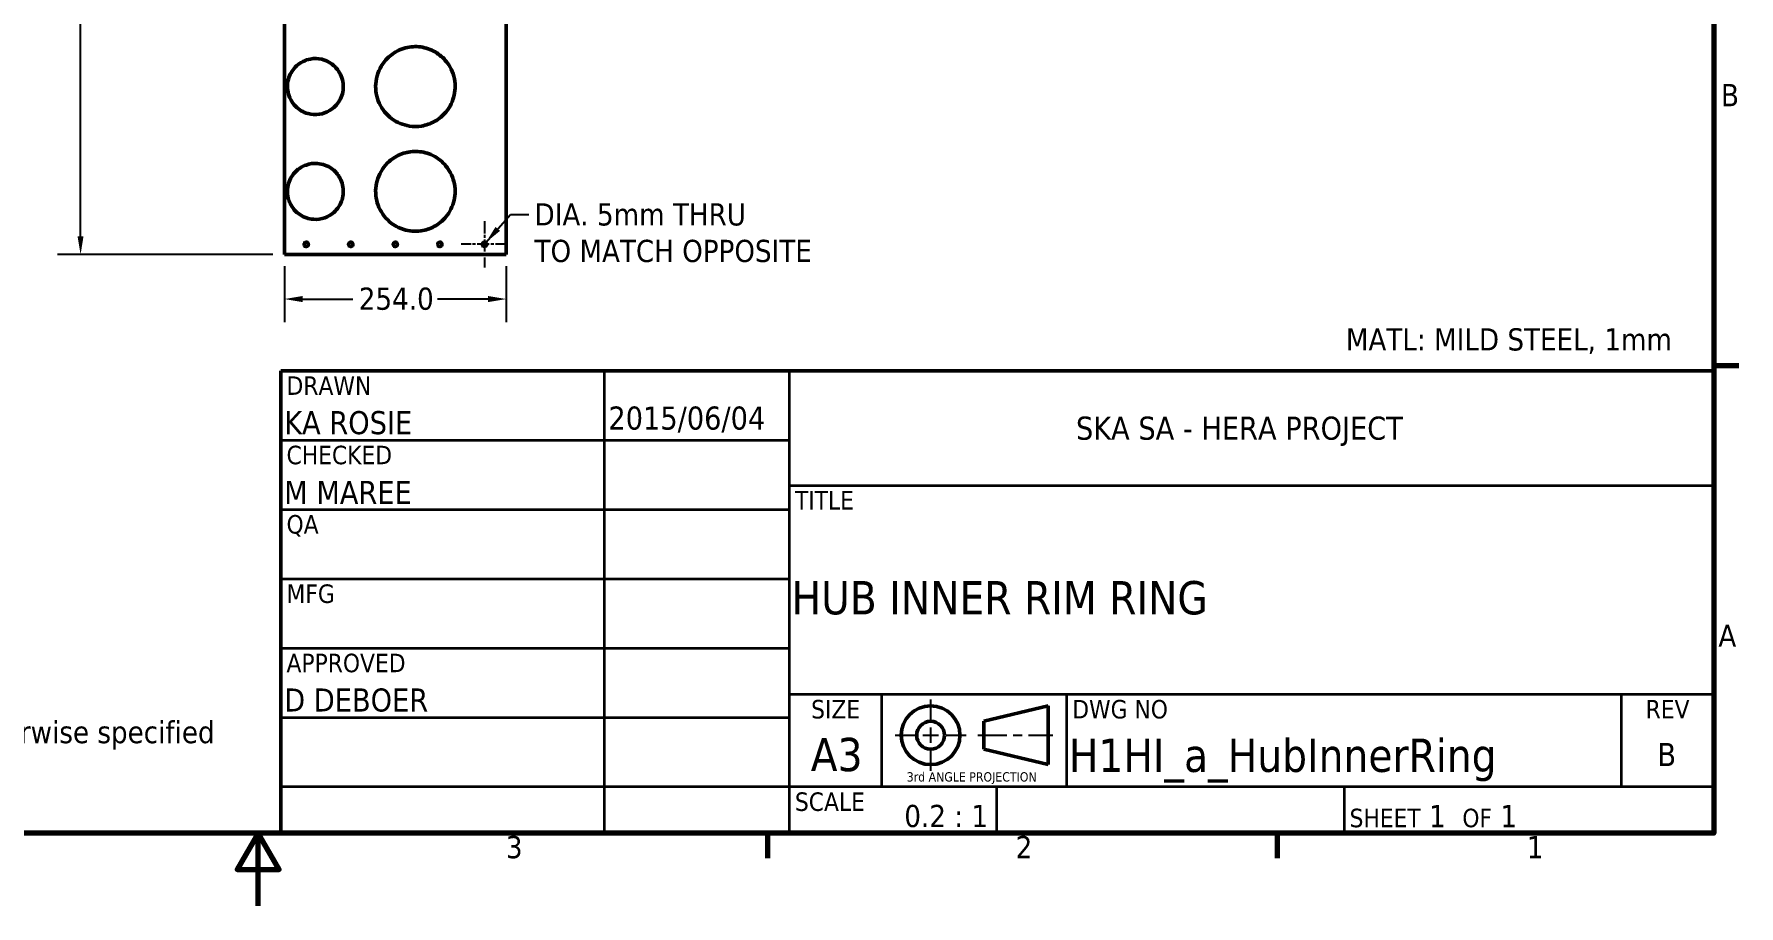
# Model space of a CAD drawing. Header units: millimetres. Extents: x 0 to 2100, y 0 to 1485.
# Drawn here: x 896 to 2067, y 0 to 599 of the extents above; entities that cross this region are included whole.
import ezdxf
from ezdxf.enums import TextEntityAlignment as Align

# ---------------------------------------------------------------- set-up
doc = ezdxf.new("R2010")
doc.units = ezdxf.units.MM
doc.header["$LTSCALE"] = 5
doc.linetypes.add('CHAIN', pattern=[0.7087, 0.4724, -0.0591, 0.1181, -0.0591])
doc.linetypes.add('DASHED', pattern=[0.2067, 0.1654, -0.0413])
for name, color, linetype, lineweight in [('Border (ANSI)', 7, 'Continuous', 70), ('Center Mark (ANSI)', 7, 'Continuous', 25), ('Dimension (ANSI)', 7, 'Continuous', 25), ('Hidden (ANSI)', 7, 'DASHED', 35), ('Sketch Geometry (ANSI)', 7, 'Continuous', 25), ('Symbol (ANSI)', 7, 'Continuous', 25), ('Title (ANSI)', 7, 'Continuous', 50), ('Visible (ANSI)', 7, 'Continuous', 50)]:
    doc.layers.add(name, color=color, linetype=linetype, lineweight=lineweight)
doc.styles.add('Note Text (ANSI)', font='tahoma.ttf')
doc.styles.add('Text Style30', font='tahoma.ttf')
doc.styles.add('Text Style38', font='tahoma.ttf')
doc.styles.add('Text Style39', font='tahoma.ttf')
doc.dimstyles.new('Default - mm (ANSI)', dxfattribs={"dimscale": 5, "dimtxt": 3.048, "dimasz": 2.5, "dimexe": 3.175, "dimexo": 1.6002, "dimgap": 0.8, "dimtad": 0, "dimtoh": 1, "dimrnd": 1e-08, "dimzin": 4, "dimdsep": 46, "dimtxsty": 'Note Text (ANSI)', "dimcen": 0.09, "dimdle": 10, "dimclrd": 256, "dimclre": 256, "dimclrt": 256, "dimadec": 1, "dimazin": 1, "dimtfac": 1, "dimtofl": 0, "dimtmove": 0, "dimatfit": 3, "dimfxl": 1, "dimtolj": 1, "dimtzin": 4, "dimlwd": -1, "dimlwe": -1, "dimarcsym": 0})
doc.dimstyles.new('Default - mm (ANSI)$7', dxfattribs={"dimscale": 5, "dimtxt": 3.048, "dimasz": 2.5, "dimexe": 3.175, "dimexo": 1.6002, "dimgap": 0.8, "dimtad": 0, "dimtoh": 1, "dimrnd": 1e-08, "dimzin": 4, "dimdsep": 46, "dimtxsty": 'Note Text (ANSI)', "dimcen": 0.09, "dimdle": 10, "dimclrd": 256, "dimclre": 256, "dimclrt": 256, "dimadec": 1, "dimazin": 1, "dimtfac": 1, "dimtofl": 0, "dimtmove": 0, "dimatfit": 3, "dimfxl": 1, "dimtolj": 1, "dimtzin": 4, "dimlwd": -1, "dimlwe": -1, "dimarcsym": 0})

# ---------------------------------------------------------------- blocks, each defined once
blk = doc.blocks.new('Borders Default Border')
at = {"layer": 'Border (ANSI)'}
for p, q in [((410, 74.25), (413.45, 74.25)), ((280, 10), (280, 6.55)), ((350, 10), (350, 6.55))]:
    blk.add_line(p, q, dxfattribs=at)
at = {"layer": 'Border (ANSI)', "flags": 128}
for points in [[(10, 10), (10, 287), (410, 287), (410, 10), (10, 10)], [(210, 0), (210, 10), (207.11, 5), (212.89, 5), (210, 10)]]:
    blk.add_lwpolyline(points, dxfattribs=at)
at = {"layer": 'Border (ANSI)', "char_height": 3.05, "attachment_point": 7, "style": 'Note Text (ANSI)'}
for s, insert in [('B', (410.99, 109.85)), ('A', (410.63, 35.6)), ('3', (244.05, 6.49)), ('2', (314.08, 6.55)), ('1', (384.31, 6.55))]:
    blk.add_mtext(s, dxfattribs=dict(at, insert=insert))
blk = doc.blocks.new('Title Blocks ANSI - Large')
at = {"layer": 'Title (ANSI)'}
for p, q in [((127, 189.23), (127, 125.73)), ((323.85, 189.23), (127, 189.23)), ((323.85, 125.73), (323.85, 189.23)), ((127, 125.73), (323.85, 125.73))]:
    blk.add_line(p, q, dxfattribs=at)
at = {"layer": 'Title (ANSI)', "lineweight": 35}
for p, q in [((171.45, 125.73), (171.45, 189.23)), ((196.85, 125.73), (196.85, 189.23)), ((127, 179.7), (196.85, 179.7)), ((196.85, 173.48), (323.85, 173.48)), ((127, 170.18), (196.85, 170.18)), ((127, 160.65), (196.85, 160.65)), ((127, 151.13), (196.85, 151.13)), ((323.85, 144.78), (196.85, 144.78)), ((209.55, 132.08), (209.55, 144.78)), ((234.95, 132.08), (234.95, 144.78)), ((311.15, 132.08), (311.15, 144.78)), ((127, 141.6), (196.85, 141.6)), ((196.85, 132.08), (127, 132.08)), ((323.85, 132.08), (196.85, 132.08)), ((225.3, 132.08), (225.3, 125.73)), ((273.05, 132.08), (273.05, 125.73))]:
    blk.add_line(p, q, dxfattribs=at)
at = {"layer": 'Title (ANSI)', "style": 'Text Style38'}
for s, p in [('DRAWN', (127.76, 188.47)), ('CHECKED', (127.76, 178.94)), ('TITLE', (197.61, 172.72)), ('QA', (127.76, 169.42)), ('MFG', (127.76, 159.89)), ('APPROVED', (127.76, 150.37)), ('DWG NO', (235.71, 144.02)), ('SCALE', (197.61, 131.32))]:
    blk.add_text(s, height=2.54, dxfattribs=at).set_placement(p, align=Align.TOP_LEFT)
for s, p in [('SIZE', (203.2, 144.02)), ('REV', (317.5, 144.02))]:
    blk.add_text(s, height=2.54, dxfattribs=at).set_placement(p, align=Align.TOP_CENTER)
at = {"layer": 'Title (ANSI)', "insert": (273.81, 126.49), "char_height": 3.048, "attachment_point": 7, "style": 'Note Text (ANSI)'}
blk.add_mtext('\\fTahoma|b0|i0;\\H2.5400;SHEET\\fTahoma|b0|i0;\\H3.0480; 1  \\fTahoma|b0|i0;\\H2.5400;OF\\fTahoma|b0|i0;\\H3.0480; 1 ', dxfattribs=at)
at = {"layer": 'Title (ANSI)'}
for tag, p, height, style in [('AUTHOR_001', (127.44, 180.53), 3.17, 'Text Style39'), ('CREATION_DATE_001', (171.98, 181.16), 3.17, 'Text Style39'), ('COMPANY_001', (236.22, 179.77), 3.17, 'Text Style39'), ('CHECKED_BY_001', (127.44, 170.94), 3.17, 'Text Style39'), ('TITLE_001', (197.15, 155.78), 4.57, 'Text Style30'), ('ENG_APPROVED_BY_001', (127.44, 142.43), 3.17, 'Text Style39'), ('Sheet_Size_001', (199.78, 134.24), 4.57, 'Text Style30'), ('PART_NUMBER_001', (235.25, 134.14), 4.57, 'Text Style30'), ('REVISION_NUMBER_001', (316.1, 134.94), 3.17, 'Text Style39'), ('Initial_View_Scale_001', (212.64, 126.56), 3.05, 'Note Text (ANSI)')]:
    blk.add_attdef(tag, p, '', height=height, dxfattribs=dict(at, style=style))
at = {"layer": 'Title (ANSI)', "style": 'Text Style39'}
for tag, p in [('CHECKED_DATE', (172.21, 170.94)), ('MFG_APPROVED_BY', (127.76, 151.89)), ('MFG_APPROVED_DATE', (172.21, 151.89)), ('ENG_APPROVAL_DATE', (172.21, 142.37))]:
    blk.add_attdef(tag, text='', height=3.17, dxfattribs=at).set_placement(p, align=Align.BOTTOM_LEFT)
blk = doc.blocks.new('*D16')
at = {"layer": 'Defpoints', "color": 0, "transparency": 16777216}
for p in [(1068.1, 1325.2), (928.1, 447.4), (1068.1, 447.4)]:
    blk.add_point(p, dxfattribs=at)
at = {"layer": 'Dimension (ANSI)', "transparency": 16777216}
for p, q in [((1060.1, 1325.2), (912.2, 1325.2)), ((928.1, 1312.7), (928.1, 920.1)), ((928.1, 459.9), (928.1, 852.5)), ((1060.1, 447.4), (912.2, 447.4))]:
    blk.add_line(p, q, dxfattribs=at)
for points in [[(926, 1312.7), (930.1, 1312.7), (928.1, 1325.2)], [(926, 459.9), (930.1, 459.9), (928.1, 447.4)]]:
    blk.add_solid(points, dxfattribs=at)
at = {"layer": 'Dimension (ANSI)', "transparency": 16777216, "insert": (918, 856.5), "char_height": 15.24, "attachment_point": 1, "rotation": 90, "style": 'Note Text (ANSI)'}
blk.add_mtext('\\A1;(1463)', dxfattribs=at)
blk = doc.blocks.new('*D17')
at = {"layer": 'Defpoints', "color": 0, "transparency": 16777216}
for p in [(1068.1, 447.4), (1220.5, 447.4), (1220.5, 416.8)]:
    blk.add_point(p, dxfattribs=at)
at = {"layer": 'Dimension (ANSI)', "transparency": 16777216}
for p, q in [((1068.1, 439.4), (1068.1, 400.9)), ((1220.5, 439.4), (1220.5, 400.9)), ((1080.6, 416.8), (1115.2, 416.8)), ((1208, 416.8), (1173.3, 416.8))]:
    blk.add_line(p, q, dxfattribs=at)
for points in [[(1080.6, 418.9), (1080.6, 414.7), (1068.1, 416.8)], [(1208, 418.9), (1208, 414.7), (1220.5, 416.8)]]:
    blk.add_solid(points, dxfattribs=at)
at = {"layer": 'Dimension (ANSI)', "transparency": 16777216, "insert": (1119.2, 424.7), "char_height": 15.24, "attachment_point": 1, "style": 'Note Text (ANSI)'}
blk.add_mtext('\\A1;254.0', dxfattribs=at)
blk = doc.blocks.new('3rd ANGLE PROJECTION')
at = {"layer": 'Sketch Geometry (ANSI)', "lineweight": 25}
for p, q in [((-6.99, 5.75), (-6.99, 2.5)), ((-12.74, 0), (-9.49, 0)), ((-8.24, 0), (-5.74, 0)), ((-6.99, 1.25), (-6.99, -1.25)), ((-4.49, 0), (-1.24, 0)), ((0.64, 0), (5.33, 0)), ((6.33, 0), (7.83, 0)), ((8.83, 0), (12.74, 0)), ((-6.99, -2.5), (-6.99, -5.75))]:
    blk.add_line(p, q, dxfattribs=at)
at = {"layer": 'Sketch Geometry (ANSI)', "lineweight": 50}
for p, q in [((1.62, 2.25), (11.99, 4.75)), ((11.99, 4.75), (11.99, -4.75)), ((1.62, 2.25), (1.62, -2.25)), ((1.62, -2.25), (11.99, -4.75))]:
    blk.add_line(p, q, dxfattribs=at)
for radius in [4.75, 2.25]:
    blk.add_circle((-6.99, 0), radius, dxfattribs=at)
at = {"layer": 'Symbol (ANSI)', "insert": (-10.85, -5.98), "char_height": 1.5, "attachment_point": 1, "style": 'Note Text (ANSI)'}
blk.add_mtext('\\fTahoma|b0|i0;\\H1.5000;3rd ANGLE PROJECTION', dxfattribs=at)

msp = doc.modelspace()

# ---------------------------------------------------------------- linework, layer by layer
at = {"layer": 'Center Mark (ANSI)', "linetype": 'CHAIN', "ltscale": 3.527486}
for p, q in [((1205.468, 470.274), (1205.468, 438.524)), ((1221.343, 454.399), (1189.593, 454.399))]:
    msp.add_line(p, q, dxfattribs=at)
at = {"layer": 'Hidden (ANSI)', "ltscale": 12.940232}
msp.add_open_spline([(1173.946, 585.116), (1170.696, 587.477), (1166.91, 589.118), (1162.968, 589.854), (1159.416, 590.517), (1155.71, 590.447), (1152.181, 589.651), (1148.596, 588.843), (1145.167, 587.282), (1142.186, 585.116)], degree=3, knots=[-21.75073314, -21.75073314, -21.75073314, -21.75073314, -19.73537224, -19.73537224, -19.73537224, -17.91858682, -17.91858682, -17.91858682, -16.07233823, -16.07233823, -16.07233823, -16.07233823], dxfattribs=at)
at = {"layer": 'Hidden (ANSI)', "ltscale": 26.531609}
msp.add_open_spline([(1108.566, 562.762), (1108.566, 566.079), (1107.694, 569.382), (1106.064, 572.267), (1104.487, 575.058), (1102.211, 577.442), (1099.506, 579.14), (1096.533, 581.007), (1093.037, 582.037), (1089.531, 582.067), (1087.042, 582.089), (1084.541, 581.612), (1082.23, 580.677), (1078.868, 579.316), (1075.899, 576.971), (1073.784, 574.017), (1071.765, 571.197), (1070.519, 567.821), (1070.232, 564.353), (1069.948, 560.93), (1070.605, 557.432), (1072.095, 554.35), (1073.692, 551.05), (1076.244, 548.221), (1079.361, 546.301), (1081.552, 544.95), (1084.017, 544.047), (1086.561, 543.667), (1089.816, 543.18), (1093.199, 543.561), (1096.271, 544.757), (1099.979, 546.202), (1103.206, 548.822), (1105.395, 552.159)], degree=3, knots=[-18.3066925, -18.3066925, -18.3066925, -18.3066925, -16.6512199, -16.6512199, -16.6512199, -15.04958588, -15.04958588, -15.04958588, -13.28868751, -13.28868751, -13.28868751, -12.03838822, -12.03838822, -12.03838822, -10.21942645, -10.21942645, -10.21942645, -8.48355393, -8.48355393, -8.48355393, -6.76984901, -6.76984901, -6.76984901, -4.93447571, -4.93447571, -4.93447571, -3.64407187, -3.64407187, -3.64407187, -1.99261364, -1.99261364, -1.99261364, 0, 0, 0, 0], dxfattribs=at)
at = {"layer": 'Hidden (ANSI)', "ltscale": 31.075989}
msp.add_open_spline([(1142.186, 585.116), (1138.372, 582.346), (1135.277, 578.575), (1133.299, 574.286), (1131.406, 570.179), (1130.539, 565.592), (1130.818, 561.069), (1131.088, 556.711), (1132.42, 552.426), (1134.64, 548.688), (1136.831, 545.001), (1139.895, 541.825), (1143.503, 539.511), (1146.295, 537.722), (1149.422, 536.442), (1152.663, 535.773), (1152.856, 535.733), (1153.049, 535.696), (1153.242, 535.66)], degree=3, knots=[-16.07233823, -16.07233823, -16.07233823, -16.07233823, -13.71127141, -13.71127141, -13.71127141, -11.45094609, -11.45094609, -11.45094609, -9.27234838, -9.27234838, -9.27234838, -7.1228687, -7.1228687, -7.1228687, -5.45979879, -5.45979879, -5.45979879, -5.36110238, -5.36110238, -5.36110238, -5.36110238], dxfattribs=at)
at = {"layer": 'Hidden (ANSI)', "ltscale": 15.937302}
msp.add_open_spline([(1180.959, 547.828), (1183.37, 551.569), (1184.862, 555.892), (1185.258, 560.328), (1185.636, 564.572), (1185.005, 568.898), (1183.443, 572.856), (1181.958, 576.619), (1179.644, 580.04), (1176.711, 582.818), (1175.839, 583.644), (1174.916, 584.412), (1173.946, 585.116)], degree=3, knots=[-28.72106057, -28.72106057, -28.72106057, -28.72106057, -26.49879109, -26.49879109, -26.49879109, -24.37287669, -24.37287669, -24.37287669, -22.3517411, -22.3517411, -22.3517411, -21.75073314, -21.75073314, -21.75073314, -21.75073314], dxfattribs=at)
at = {"layer": 'Hidden (ANSI)', "ltscale": 4.274725}
msp.add_open_spline([(1105.395, 552.159), (1107.44, 555.276), (1108.557, 558.987), (1108.566, 562.717), (1108.566, 562.732), (1108.566, 562.747), (1108.566, 562.762)], degree=3, knots=[-20.17520044, -20.17520044, -20.17520044, -20.17520044, -18.31417814, -18.31417814, -18.31417814, -18.3066925, -18.3066925, -18.3066925, -18.3066925], dxfattribs=at)
at = {"layer": 'Hidden (ANSI)', "ltscale": 8.532446}
msp.add_open_spline([(1162.89, 535.66), (1166.126, 536.254), (1169.264, 537.456), (1172.08, 539.169), (1175.36, 541.164), (1178.22, 543.859), (1180.418, 547.02), (1180.603, 547.286), (1180.783, 547.555), (1180.959, 547.828)], degree=3, knots=[-3.73900056, -3.73900056, -3.73900056, -3.73900056, -2.08631621, -2.08631621, -2.08631621, -0.16183982, -0.16183982, -0.16183982, 0, 0, 0, 0], dxfattribs=at)
at = {"layer": 'Hidden (ANSI)', "ltscale": 3.695354}
msp.add_open_spline([(1153.242, 535.66), (1156.418, 535.078), (1159.714, 535.078), (1162.89, 535.66)], degree=3, dxfattribs=at)
at = {"layer": 'Hidden (ANSI)', "ltscale": 24.405308}
msp.add_open_spline([(1181.379, 505.017), (1179.279, 508.49), (1176.418, 511.486), (1173.048, 513.735), (1169.823, 515.887), (1166.154, 517.339), (1162.333, 517.957), (1158.879, 518.516), (1155.335, 518.389), (1151.928, 517.586), (1148.414, 516.758), (1145.081, 515.217), (1142.162, 513.092), (1138.045, 510.095), (1134.782, 505.945), (1132.838, 501.221), (1131.23, 497.312), (1130.536, 493.036), (1130.834, 488.818), (1130.897, 487.938), (1131.002, 487.061), (1131.148, 486.19)], degree=3, knots=[-28.71740016, -28.71740016, -28.71740016, -28.71740016, -26.69144329, -26.69144329, -26.69144329, -24.75324118, -24.75324118, -24.75324118, -23.00071261, -23.00071261, -23.00071261, -21.19308838, -21.19308838, -21.19308838, -18.64345855, -18.64345855, -18.64345855, -16.53425035, -16.53425035, -16.53425035, -16.09382872, -16.09382872, -16.09382872, -16.09382872], dxfattribs=at)
at = {"layer": 'Hidden (ANSI)', "ltscale": 26.248661}
msp.add_open_spline([(1105.62, 501.008), (1103.759, 503.982), (1101.076, 506.433), (1097.957, 508.009), (1094.987, 509.511), (1091.619, 510.218), (1088.301, 510.032), (1085.643, 509.882), (1083.013, 509.164), (1080.641, 507.941), (1077.574, 506.361), (1074.944, 503.934), (1073.113, 501.008), (1071.265, 498.055), (1070.23, 494.587), (1070.169, 491.093), (1070.14, 489.444), (1070.324, 487.79), (1070.714, 486.19)], degree=3, knots=[-20.17174626, -20.17174626, -20.17174626, -20.17174626, -18.42015012, -18.42015012, -18.42015012, -16.75162321, -16.75162321, -16.75162321, -15.41484923, -15.41484923, -15.41484923, -13.68696219, -13.68696219, -13.68696219, -11.94337369, -11.94337369, -11.94337369, -11.12060048, -11.12060048, -11.12060048, -11.12060048], dxfattribs=at)
at = {"layer": 'Hidden (ANSI)', "ltscale": 7.457875}
msp.add_open_spline([(1184.983, 486.19), (1185.693, 490.393), (1185.4, 494.771), (1184.149, 498.836), (1183.484, 501), (1182.553, 503.076), (1181.379, 505.017)], degree=3, knots=[-3.26008602, -3.26008602, -3.26008602, -3.26008602, -1.13262442, -1.13262442, -1.13262442, 0, 0, 0, 0], dxfattribs=at)
at = {"layer": 'Hidden (ANSI)', "ltscale": 5.871984}
msp.add_open_spline([(1108.018, 486.19), (1108.833, 489.539), (1108.727, 493.118), (1107.719, 496.409), (1107.224, 498.025), (1106.518, 499.572), (1105.62, 501.008)], degree=3, knots=[-2.56709904, -2.56709904, -2.56709904, -2.56709904, -0.84571233, -0.84571233, -0.84571233, 0, 0, 0, 0], dxfattribs=at)
at = {"layer": 'Hidden (ANSI)', "ltscale": 24.788568}
msp.add_open_spline([(1070.714, 486.19), (1071.485, 483.024), (1073.067, 480.068), (1075.27, 477.671), (1077.473, 475.272), (1080.286, 473.447), (1083.368, 472.422), (1085.667, 471.658), (1088.11, 471.337), (1090.529, 471.486), (1093.484, 471.668), (1096.392, 472.553), (1098.95, 474.041), (1102.104, 475.875), (1104.726, 478.632), (1106.408, 481.885), (1107.112, 483.249), (1107.655, 484.698), (1108.018, 486.19)], degree=3, knots=[-11.12060048, -11.12060048, -11.12060048, -11.12060048, -9.49218991, -9.49218991, -9.49218991, -7.86334272, -7.86334272, -7.86334272, -6.64815286, -6.64815286, -6.64815286, -5.16416549, -5.16416549, -5.16416549, -3.33423107, -3.33423107, -3.33423107, -2.56709904, -2.56709904, -2.56709904, -2.56709904], dxfattribs=at)
at = {"layer": 'Hidden (ANSI)', "ltscale": 24.801691}
msp.add_open_spline([(1131.148, 486.19), (1131.864, 481.951), (1133.588, 477.898), (1136.119, 474.445), (1138.298, 471.472), (1141.079, 468.936), (1144.24, 467.048), (1147.098, 465.34), (1150.276, 464.159), (1153.551, 463.598), (1156.955, 463.014), (1160.49, 463.101), (1163.864, 463.85), (1167.239, 464.599), (1170.479, 466.014), (1173.337, 467.973), (1177.32, 470.704), (1180.578, 474.511), (1182.667, 478.879), (1183.773, 481.191), (1184.557, 483.66), (1184.983, 486.19)], degree=3, knots=[-16.09382872, -16.09382872, -16.09382872, -16.09382872, -13.94886937, -13.94886937, -13.94886937, -12.10267156, -12.10267156, -12.10267156, -10.43339563, -10.43339563, -10.43339563, -8.69760777, -8.69760777, -8.69760777, -6.96141759, -6.96141759, -6.96141759, -4.54104292, -4.54104292, -4.54104292, -3.26008602, -3.26008602, -3.26008602, -3.26008602], dxfattribs=at)
at = {"layer": 'Hidden (ANSI)', "ltscale": 3.309967}
for points in [[(1081.741, 453.693), (1081.993, 453.215), (1082.518, 452.897), (1083.056, 452.894), (1083.578, 452.89), (1084.092, 453.182), (1084.357, 453.633), (1084.618, 454.075), (1084.63, 454.655), (1084.388, 455.108), (1084.132, 455.586), (1083.603, 455.902), (1083.062, 455.9), (1082.52, 455.899), (1081.991, 455.579), (1081.738, 455.096), (1081.626, 454.882), (1081.566, 454.639), (1081.566, 454.397)], [(1112.341, 453.693), (1112.593, 453.215), (1113.118, 452.897), (1113.656, 452.894), (1114.178, 452.89), (1114.692, 453.182), (1114.957, 453.633), (1115.218, 454.075), (1115.23, 454.655), (1114.988, 455.108), (1114.732, 455.586), (1114.203, 455.902), (1113.662, 455.9), (1113.12, 455.899), (1112.591, 455.579), (1112.338, 455.096), (1112.226, 454.882), (1112.166, 454.639), (1112.166, 454.397)], [(1142.941, 453.693), (1143.193, 453.215), (1143.718, 452.897), (1144.256, 452.894), (1144.778, 452.89), (1145.292, 453.182), (1145.557, 453.633), (1145.818, 454.075), (1145.83, 454.655), (1145.588, 455.108), (1145.332, 455.586), (1144.803, 455.902), (1144.262, 455.9), (1143.72, 455.899), (1143.191, 455.579), (1142.938, 455.096), (1142.826, 454.882), (1142.766, 454.639), (1142.766, 454.397)], [(1173.541, 453.693), (1173.793, 453.215), (1174.318, 452.897), (1174.856, 452.894), (1175.378, 452.89), (1175.892, 453.182), (1176.157, 453.633), (1176.418, 454.075), (1176.43, 454.655), (1176.188, 455.108), (1175.932, 455.586), (1175.403, 455.902), (1174.862, 455.9), (1174.32, 455.899), (1173.791, 455.579), (1173.538, 455.096), (1173.426, 454.882), (1173.366, 454.639), (1173.366, 454.397)], [(1204.141, 453.693), (1204.393, 453.215), (1204.918, 452.897), (1205.456, 452.894), (1205.978, 452.89), (1206.492, 453.182), (1206.757, 453.633), (1207.018, 454.075), (1207.03, 454.655), (1206.788, 455.108), (1206.532, 455.586), (1206.003, 455.902), (1205.462, 455.9), (1204.92, 455.899), (1204.391, 455.579), (1204.138, 455.096), (1204.026, 454.882), (1203.966, 454.639), (1203.966, 454.397)]]:
    msp.add_open_spline(points, degree=3, knots=[-1.57389435, -1.57389435, -1.57389435, -1.57389435, -1.30420049, -1.30420049, -1.30420049, -1.04258325, -1.04258325, -1.04258325, -0.78591303, -0.78591303, -0.78591303, -0.51486166, -0.51486166, -0.51486166, -0.24305601, -0.24305601, -0.24305601, -0.12204068, -0.12204068, -0.12204068, -0.12204068], dxfattribs=at)
at = {"layer": 'Hidden (ANSI)', "ltscale": 0.279085}
for points in [[(1081.566, 454.397), (1081.566, 454.153), (1081.626, 453.909), (1081.741, 453.693)], [(1112.166, 454.397), (1112.166, 454.153), (1112.226, 453.909), (1112.341, 453.693)], [(1142.766, 454.397), (1142.766, 454.153), (1142.826, 453.909), (1142.941, 453.693)], [(1173.366, 454.397), (1173.366, 454.153), (1173.426, 453.909), (1173.541, 453.693)], [(1203.966, 454.397), (1203.966, 454.153), (1204.026, 453.909), (1204.141, 453.693)]]:
    msp.add_open_spline(points, degree=3, dxfattribs=at)
at = {"layer": 'Visible (ANSI)'}
msp.add_line((1068.066, 447.446), (1220.466, 447.446), dxfattribs=at)
for points in [[(1068.066, 634.556), (1068.066, 618.079), (1068.066, 601.598), (1068.066, 585.116)], [(1220.466, 585.116), (1220.466, 601.598), (1220.466, 618.079), (1220.466, 634.556)], [(1068.066, 585.116), (1068.066, 568.633), (1068.066, 552.148), (1068.066, 535.66)], [(1173.809, 585.116), (1176.65, 583.088), (1179.097, 580.521), (1180.99, 577.583)], [(1220.466, 535.66), (1220.466, 552.148), (1220.466, 568.633), (1220.466, 585.116)], [(1068.066, 535.66), (1068.066, 519.173), (1068.066, 502.683), (1068.066, 486.19)], [(1162.185, 535.66), (1159.467, 535.238), (1156.666, 535.238), (1153.946, 535.66)], [(1220.466, 486.19), (1220.466, 502.683), (1220.466, 519.173), (1220.466, 535.66)], [(1068.066, 486.19), (1068.066, 473.277), (1068.066, 460.363), (1068.066, 447.446)], [(1220.466, 447.446), (1220.466, 460.363), (1220.466, 473.277), (1220.466, 486.19)], [(1081.757, 453.666), (1081.632, 453.888), (1081.566, 454.142), (1081.566, 454.397)], [(1112.357, 453.666), (1112.232, 453.888), (1112.166, 454.142), (1112.166, 454.397)], [(1142.957, 453.666), (1142.832, 453.888), (1142.766, 454.142), (1142.766, 454.397)], [(1173.557, 453.666), (1173.432, 453.888), (1173.366, 454.142), (1173.366, 454.397)], [(1204.157, 453.666), (1204.032, 453.888), (1203.966, 454.142), (1203.966, 454.397)]]:
    msp.add_open_spline(points, degree=3, dxfattribs=at)
for points, knots in [([(1142.323, 585.116), (1145.388, 587.304), (1148.922, 588.859), (1152.608, 589.624), (1156.016, 590.332), (1159.58, 590.367), (1163.003, 589.727), (1166.472, 589.078), (1169.823, 587.732), (1172.788, 585.811), (1173.133, 585.587), (1173.474, 585.355), (1173.809, 585.116)], [-7.37133181, -7.37133181, -7.37133181, -7.37133181, -5.47919157, -5.47919157, -5.47919157, -3.72960832, -3.72960832, -3.72960832, -1.95648, -1.95648, -1.95648, -1.74993711, -1.74993711, -1.74993711, -1.74993711]), ([(1108.566, 562.761), (1108.566, 559.403), (1107.658, 556.048), (1105.98, 553.15), (1104.342, 550.324), (1101.97, 547.919), (1099.162, 546.245), (1096.998, 544.956), (1094.574, 544.095), (1092.08, 543.736), (1089.506, 543.366), (1086.851, 543.531), (1084.34, 544.216), (1081.077, 545.107), (1078.056, 546.885), (1075.686, 549.297), (1073.121, 551.909), (1071.318, 555.266), (1070.569, 558.855), (1069.871, 562.204), (1070.093, 565.736), (1071.202, 568.971), (1072.246, 572.017), (1074.067, 574.786), (1076.44, 576.954), (1079.091, 579.374), (1082.434, 581.037), (1085.968, 581.677), (1088.53, 582.142), (1091.193, 582.073), (1093.73, 581.476), (1097.151, 580.672), (1100.344, 578.899), (1102.842, 576.43), (1103.783, 575.5), (1104.628, 574.475), (1105.361, 573.37)], [-18.29495183, -18.29495183, -18.29495183, -18.29495183, -16.61191411, -16.61191411, -16.61191411, -14.97017589, -14.97017589, -14.97017589, -13.70540488, -13.70540488, -13.70540488, -12.39969692, -12.39969692, -12.39969692, -10.70303142, -10.70303142, -10.70303142, -8.8657243, -8.8657243, -8.8657243, -7.15181977, -7.15181977, -7.15181977, -5.5373788, -5.5373788, -5.5373788, -3.73438633, -3.73438633, -3.73438633, -2.4268418, -2.4268418, -2.4268418, -0.6640704, -0.6640704, -0.6640704, 0, 0, 0, 0]), ([(1153.946, 535.66), (1149.644, 536.329), (1145.503, 538.065), (1141.992, 540.65), (1138.227, 543.422), (1135.178, 547.172), (1133.236, 551.427), (1131.356, 555.544), (1130.516, 560.139), (1130.832, 564.66), (1131.174, 569.543), (1132.865, 574.316), (1135.641, 578.331), (1137.453, 580.952), (1139.729, 583.264), (1142.323, 585.116)], [-18.22909611, -18.22909611, -18.22909611, -18.22909611, -16.04197948, -16.04197948, -16.04197948, -13.6958495, -13.6958495, -13.6958495, -11.42538737, -11.42538737, -11.42538737, -8.97233762, -8.97233762, -8.97233762, -7.37133181, -7.37133181, -7.37133181, -7.37133181]), ([(1180.99, 577.583), (1183.463, 573.744), (1184.961, 569.294), (1185.294, 564.742), (1185.601, 560.535), (1184.91, 556.265), (1183.305, 552.368), (1181.612, 548.26), (1178.91, 544.577), (1175.508, 541.725), (1172.956, 539.586), (1170.015, 537.913), (1166.865, 536.824), (1165.341, 536.297), (1163.775, 535.907), (1162.185, 535.66)], [-28.72032121, -28.72032121, -28.72032121, -28.72032121, -26.43340885, -26.43340885, -26.43340885, -24.3198284, -24.3198284, -24.3198284, -22.09139851, -22.09139851, -22.09139851, -20.42045634, -20.42045634, -20.42045634, -19.61177944, -19.61177944, -19.61177944, -19.61177944]), ([(1105.361, 573.37), (1107.295, 570.455), (1108.412, 567.014), (1108.551, 563.521), (1108.561, 563.268), (1108.566, 563.015), (1108.566, 562.761)], [-20.17366505, -20.17366505, -20.17366505, -20.17366505, -18.42195708, -18.42195708, -18.42195708, -18.29495183, -18.29495183, -18.29495183, -18.29495183]), ([(1131.152, 486.19), (1130.387, 490.686), (1130.779, 495.371), (1132.269, 499.674), (1133.806, 504.113), (1136.504, 508.144), (1140.014, 511.267), (1142.585, 513.554), (1145.588, 515.357), (1148.822, 516.539), (1151.905, 517.666), (1155.182, 518.225), (1158.47, 518.176), (1161.98, 518.123), (1165.459, 517.376), (1168.684, 515.994), (1172.31, 514.44), (1175.585, 512.092), (1178.23, 509.175), (1179.408, 507.874), (1180.463, 506.463), (1181.376, 504.959)], [-12.63101981, -12.63101981, -12.63101981, -12.63101981, -10.34596246, -10.34596246, -10.34596246, -7.98845533, -7.98845533, -7.98845533, -6.26127846, -6.26127846, -6.26127846, -4.61495423, -4.61495423, -4.61495423, -2.85739911, -2.85739911, -2.85739911, -0.88102597, -0.88102597, -0.88102597, 0, 0, 0, 0]), ([(1070.718, 486.19), (1069.911, 489.475), (1069.998, 492.985), (1070.965, 496.227), (1071.91, 499.392), (1073.685, 502.301), (1076.065, 504.594), (1078.03, 506.488), (1080.398, 507.957), (1082.967, 508.871), (1085.461, 509.758), (1088.143, 510.12), (1090.782, 509.924), (1094.266, 509.664), (1097.673, 508.422), (1100.515, 506.386), (1102.546, 504.931), (1104.288, 503.081), (1105.619, 500.963)], [-9.05797643, -9.05797643, -9.05797643, -9.05797643, -7.36057709, -7.36057709, -7.36057709, -5.70319912, -5.70319912, -5.70319912, -4.33475101, -4.33475101, -4.33475101, -3.0064393, -3.0064393, -3.0064393, -1.2527527, -1.2527527, -1.2527527, 0, 0, 0, 0]), ([(1181.376, 504.959), (1183.645, 501.225), (1185.006, 496.958), (1185.303, 492.602), (1185.449, 490.462), (1185.34, 488.304), (1184.98, 486.19)], [-28.72497152, -28.72497152, -28.72497152, -28.72497152, -26.53687232, -26.53687232, -26.53687232, -25.46202763, -25.46202763, -25.46202763, -25.46202763]), ([(1105.619, 500.963), (1107.436, 498.072), (1108.463, 494.7), (1108.558, 491.29), (1108.606, 489.576), (1108.422, 487.855), (1108.013, 486.19)], [-20.1752457, -20.1752457, -20.1752457, -20.1752457, -18.46544037, -18.46544037, -18.46544037, -17.60602668, -17.60602668, -17.60602668, -17.60602668]), ([(1108.013, 486.19), (1107.272, 483.172), (1105.786, 480.347), (1103.731, 478.025), (1101.618, 475.637), (1098.898, 473.78), (1095.899, 472.688), (1093.399, 471.778), (1090.706, 471.396), (1088.05, 471.58), (1084.731, 471.81), (1081.474, 472.93), (1078.711, 474.782), (1075.858, 476.693), (1073.533, 479.377), (1072.049, 482.476), (1071.479, 483.665), (1071.033, 484.911), (1070.718, 486.19)], [-17.60602668, -17.60602668, -17.60602668, -17.60602668, -16.04762726, -16.04762726, -16.04762726, -14.44533858, -14.44533858, -14.44533858, -13.11009612, -13.11009612, -13.11009612, -11.44136662, -11.44136662, -11.44136662, -9.71886173, -9.71886173, -9.71886173, -9.05797643, -9.05797643, -9.05797643, -9.05797643]), ([(1184.98, 486.19), (1184.266, 481.991), (1182.562, 477.99), (1180.041, 474.554), (1177.836, 471.55), (1175.031, 469.006), (1171.824, 467.111), (1169.155, 465.534), (1166.234, 464.419), (1163.183, 463.827), (1159.31, 463.075), (1155.298, 463.189), (1151.478, 464.155), (1147.968, 465.042), (1144.651, 466.64), (1141.762, 468.813), (1137.99, 471.651), (1134.967, 475.466), (1133.07, 479.79), (1132.173, 481.835), (1131.527, 483.987), (1131.152, 486.19)], [-25.46202763, -25.46202763, -25.46202763, -25.46202763, -23.32661691, -23.32661691, -23.32661691, -21.45956645, -21.45956645, -21.45956645, -19.90516985, -19.90516985, -19.90516985, -17.93118258, -17.93118258, -17.93118258, -16.1179672, -16.1179672, -16.1179672, -13.75075357, -13.75075357, -13.75075357, -12.63101981, -12.63101981, -12.63101981, -12.63101981]), ([(1081.566, 454.397), (1081.566, 454.683), (1081.651, 454.969), (1081.806, 455.209), (1082.103, 455.667), (1082.663, 455.939), (1083.209, 455.887), (1083.756, 455.834), (1084.257, 455.459), (1084.46, 454.949), (1084.66, 454.445), (1084.558, 453.835), (1084.206, 453.424), (1083.851, 453.01), (1083.257, 452.815), (1082.725, 452.939), (1082.321, 453.033), (1081.96, 453.303), (1081.757, 453.666)], [-1.44668441, -1.44668441, -1.44668441, -1.44668441, -1.30304636, -1.30304636, -1.30304636, -1.02909627, -1.02909627, -1.02909627, -0.75413876, -0.75413876, -0.75413876, -0.48243301, -0.48243301, -0.48243301, -0.20852119, -0.20852119, -0.20852119, 0, 0, 0, 0]), ([(1112.166, 454.397), (1112.166, 454.683), (1112.251, 454.969), (1112.406, 455.209), (1112.703, 455.667), (1113.263, 455.939), (1113.809, 455.887), (1114.356, 455.834), (1114.857, 455.459), (1115.06, 454.949), (1115.26, 454.445), (1115.158, 453.835), (1114.806, 453.424), (1114.451, 453.01), (1113.857, 452.815), (1113.325, 452.939), (1112.921, 453.033), (1112.56, 453.303), (1112.357, 453.666)], [-1.44668441, -1.44668441, -1.44668441, -1.44668441, -1.30304636, -1.30304636, -1.30304636, -1.02909627, -1.02909627, -1.02909627, -0.75413876, -0.75413876, -0.75413876, -0.48243301, -0.48243301, -0.48243301, -0.20852119, -0.20852119, -0.20852119, 0, 0, 0, 0]), ([(1142.766, 454.397), (1142.766, 454.683), (1142.851, 454.969), (1143.006, 455.209), (1143.303, 455.667), (1143.863, 455.939), (1144.409, 455.887), (1144.956, 455.834), (1145.457, 455.459), (1145.66, 454.949), (1145.86, 454.445), (1145.758, 453.835), (1145.406, 453.424), (1145.051, 453.01), (1144.457, 452.815), (1143.925, 452.939), (1143.521, 453.033), (1143.16, 453.303), (1142.957, 453.666)], [-1.44668441, -1.44668441, -1.44668441, -1.44668441, -1.30304636, -1.30304636, -1.30304636, -1.02909627, -1.02909627, -1.02909627, -0.75413876, -0.75413876, -0.75413876, -0.48243301, -0.48243301, -0.48243301, -0.20852119, -0.20852119, -0.20852119, 0, 0, 0, 0]), ([(1173.366, 454.397), (1173.366, 454.683), (1173.451, 454.969), (1173.606, 455.209), (1173.903, 455.667), (1174.463, 455.939), (1175.009, 455.887), (1175.556, 455.834), (1176.057, 455.459), (1176.26, 454.949), (1176.46, 454.445), (1176.358, 453.835), (1176.006, 453.424), (1175.651, 453.01), (1175.057, 452.815), (1174.525, 452.939), (1174.121, 453.033), (1173.76, 453.303), (1173.557, 453.666)], [-1.44668441, -1.44668441, -1.44668441, -1.44668441, -1.30304636, -1.30304636, -1.30304636, -1.02909627, -1.02909627, -1.02909627, -0.75413876, -0.75413876, -0.75413876, -0.48243301, -0.48243301, -0.48243301, -0.20852119, -0.20852119, -0.20852119, 0, 0, 0, 0]), ([(1203.966, 454.397), (1203.966, 454.683), (1204.051, 454.969), (1204.206, 455.209), (1204.503, 455.667), (1205.063, 455.939), (1205.609, 455.887), (1206.156, 455.834), (1206.657, 455.459), (1206.86, 454.949), (1207.06, 454.445), (1206.958, 453.835), (1206.606, 453.424), (1206.251, 453.01), (1205.657, 452.815), (1205.125, 452.939), (1204.721, 453.033), (1204.36, 453.303), (1204.157, 453.666)], [-1.44668441, -1.44668441, -1.44668441, -1.44668441, -1.30304636, -1.30304636, -1.30304636, -1.02909627, -1.02909627, -1.02909627, -0.75413876, -0.75413876, -0.75413876, -0.48243301, -0.48243301, -0.48243301, -0.20852119, -0.20852119, -0.20852119, 0, 0, 0, 0])]:
    msp.add_open_spline(points, degree=3, knots=knots, dxfattribs=at)

# ---------------------------------------------------------------- block references
for name, p, xscale, yscale, zscale in [('Borders Default Border', (0, 0), 5, 5, 5), ('3rd ANGLE PROJECTION', (1541.705, 117.232), 4.25, 4.25, 4.25)]:
    msp.add_blockref(name, p, dxfattribs=dict(xscale=xscale, yscale=yscale, zscale=zscale))
at = {"xscale": 5, "yscale": 5, "zscale": 5}
msp.add_blockref('Title Blocks ANSI - Large', (430.749, -578.648), dxfattribs=at).add_auto_attribs({'ENG_APPROVED_BY_001': 'D DEBOER', 'AUTHOR_001': 'KA ROSIE', 'CHECKED_BY_001': 'M MAREE', 'CREATION_DATE_001': '2015/06/04', 'PART_NUMBER_001': 'H1HI_a_HubInnerRing', 'TITLE_001': 'HUB INNER RIM RING', 'Sheet_Size_001': 'A3', 'COMPANY_001': 'SKA SA - HERA PROJECT', 'REVISION_NUMBER_001': 'B', 'Initial_View_Scale_001': '0.2 : 1'})

# ---------------------------------------------------------------- texts
at = {"layer": 'Symbol (ANSI)', "char_height": 15.24, "attachment_point": 1, "line_spacing_factor": 0.987884, "style": 'Note Text (ANSI)'}
for s, insert, width in [('{\\fTahoma|b0|i0;DIA. 5mm THRU\\P\\fTahoma|b0|i0;TO MATCH OPPOSITE}', (1239.935, 482.587), 204.13449), ('{\\fTahoma|b0|i0;NOTES:\\P\\fTahoma|b0|i0;1) All machining tolerances +/- 0.1mm unless otherwise specified\\P\\fTahoma|b0|i0;2) Laser cut and roll to specified diameter}', (428.102, 152.1), 606.03085)]:
    msp.add_mtext(s, dxfattribs=dict(at, insert=insert, width=width))
at = {"layer": 'Symbol (ANSI)', "insert": (1797.25, 396.724), "char_height": 15.24, "width": 237.87491, "attachment_point": 1, "style": 'Note Text (ANSI)'}
msp.add_mtext('{\\fTahoma|b0|i0;MATL: MILD STEEL, 1mm}', dxfattribs=at)

# ---------------------------------------------------------------- dimensions: what is measured, and where the dimension line sits
at = {"layer": 'Dimension (ANSI)'}
dim = msp.add_linear_dim(base=(928.066, 447.446), p1=(1068.066, 1325.166), p2=(1068.066, 447.446), angle=90, text='(<>)', dimstyle='Default - mm (ANSI)', override={"dimgap": 0.8, "dimtoh": 0, "dimdec": 0, "dimlfac": 1.666667, "dimtol": 0, "dimlim": 0, "dimtp": 0, "dimtm": 0, "dimtdec": 2, "dimatfit": 1}, dxfattribs=at)
dim.commit()
dim.dimension.update_dxf_attribs({"geometry": '*D16', "text_midpoint": (928.066, 886.306), "dimtype": 160})
dim = msp.add_linear_dim(base=(1220.466, 416.811), p1=(1068.066, 447.446), p2=(1220.466, 447.446), angle=180, dimstyle='Default - mm (ANSI)', override={"dimgap": 0.8, "dimtoh": 0, "dimdec": 1, "dimlfac": 1.666667, "dimtol": 0, "dimlim": 0, "dimtp": 0, "dimtm": 0, "dimtdec": 2, "dimatfit": 1}, dxfattribs=at)
dim.commit()
dim.dimension.update_dxf_attribs({"geometry": '*D17', "text_midpoint": (1144.266, 416.811), "dimtype": 160})

# ---------------------------------------------------------------- leaders
at = {"layer": 'Symbol (ANSI)', "annotation_type": 0, "has_hookline": 1, "hookline_direction": 0, "text_width": 203.463}
msp.add_leader([(1206.404, 455.595), (1223.435, 474.967), (1235.935, 474.967)], dimstyle='Default - mm (ANSI)$7', override={"dimtad": 0}, dxfattribs=at)

doc.saveas('drawing.dxf')
